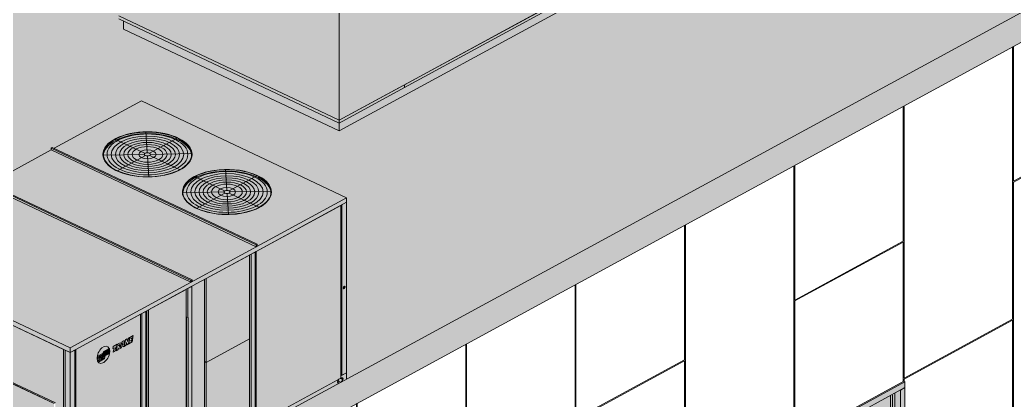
# Model space of a CAD drawing. Header units: inches. Extents: x 27328 to 120839, y -4075 to 4147.
# Drawn here: x 31702.3 to 32000.9, y 572.5 to 686.9 of the extents above; entities that cross this region are included whole.
import ezdxf

# ---------------------------------------------------------------- set-up
doc = ezdxf.new("R2010")
doc.units = ezdxf.units.IN
doc.header["$MEASUREMENT"] = 0
for name, color, linetype, lineweight in [('A-GLAZ-CURT', 52, 'Continuous', 9), ('A-GLAZ-CWMG', 51, 'Continuous', 9), ('A-ROOF', 132, 'Continuous', 9), ('A-WALL-PATT', 111, 'Continuous', 9), ('G-IMPT', 8, 'Continuous', 9), ('L-SITE-WALL', 31, 'Continuous', 9), ('M-EQPM', 50, 'Continuous', 9)]:
    doc.layers.add(name, color=color, linetype=linetype, lineweight=lineweight)

# ---------------------------------------------------------------- blocks, each defined once
blk = doc.blocks.new('Rectangular Mullion - Rectangular Mullion 1-689306-Axon - Looking North East')
at = {"layer": 'A-GLAZ-CWMG'}
for points in [[(31965.06, 537.56), (31965.06, 574.66), (31963.78, 573.97), (31963.78, 538.16)], [(31966.71, 536.78), (31966.71, 575.56), (31965.06, 574.66), (31965.06, 537.56), (31966.34, 536.95)], [(31966.71, 535.92), (31968.07, 536.66), (31968.07, 576.3), (31966.71, 575.56)]]:
    blk.add_hatch(color=256, dxfattribs=at).paths.add_polyline_path(points, flags=0)
for p, q in [((31963.78, 573.97), (31963.78, 538.16)), ((31966.71, 575.56), (31968.07, 576.3)), ((31966.71, 575.56), (31966.71, 535.92)), ((31968.07, 536.66), (31968.07, 576.3))]:
    blk.add_line(p, q, dxfattribs=at)
blk = doc.blocks.new('System Panel - Glazed-689307-Axon - Looking North East')
at = {"layer": 'A-GLAZ-CURT', "transparency": 33554458}
blk.add_hatch(color=256, dxfattribs=at).paths.add_polyline_path([(31941.76, 524.88), (31965.06, 537.56), (31965.06, 574.66), (31941.76, 561.98), (31941.76, 527.78)], flags=0)
at = {"layer": 'A-GLAZ-CURT'}
for p, q in [((31964.33, 574.06), (31964.33, 537.9)), ((31965.06, 537.56), (31965.06, 574.66)), ((31964.33, 537.9), (31941.76, 525.62)), ((31941.76, 524.88), (31965.06, 537.56)), ((31964.33, 537.9), (31965.06, 537.56))]:
    blk.add_line(p, q, dxfattribs=at)
blk = doc.blocks.new('Rectangular Mullion - Rectangular Mullion 1-689301-Axon - Looking North East')
at = {"layer": 'A-GLAZ-CWMG'}
for points in [[(31941.08, 563.34), (31968.07, 578.02), (31967.71, 578.2), (31940.96, 563.4)], [(31941.08, 561.61), (31968.07, 576.3), (31968.07, 578.02), (31941.08, 563.34)]]:
    blk.add_hatch(color=256, dxfattribs=at).paths.add_polyline_path(points, flags=0)
for p, q in [((31968.07, 578.02), (31941.08, 563.34)), ((31967.71, 578.2), (31968.07, 578.02)), ((31968.07, 578.02), (31968.07, 576.3)), ((31941.08, 561.61), (31968.07, 576.3))]:
    blk.add_line(p, q, dxfattribs=at)
blk = doc.blocks.new('Trane - 20-75 Ton Packaged Ind Rooftop DX Cooling Only and Extended Casing TAG_SXHLF20_ 0210035350 - PL_AS_HF001102-e2b63efd-16e1-40f1-8521-6466c1d8891c_dwg_Trane-SXHLF20-700801-Axon - Looking North East')
at = {"layer": 'G-IMPT'}
for points in [[(31798.18, 656.75), (31953.87, 741.48), (31953.87, 776.55), (31798.18, 691.82), (31798.18, 662.56)], [(31798.14, 653.53), (31994.09, 760.17), (31994.09, 762.5), (31798.14, 655.88)], [(31817.73, 666.53), (31995.53, 763.29), (31995.53, 764.15), (31817.73, 667.39)], [(31798.18, 656.75), (31798.17, 691.83), (31731.94, 723.15), (31731.95, 688.07), (31798.17, 656.76)], [(31798.17, 655.88), (31798.17, 656.74), (31731.93, 688.07), (31731.93, 687.21), (31792.49, 658.57)], [(31798.14, 653.53), (31798.11, 655.91), (31733.41, 686.51), (31733.41, 684.15), (31793.17, 655.88)], [(31798.17, 655.88), (31817.73, 666.53), (31817.73, 667.39), (31798.17, 656.74)], [(31798.17, 656.74), (31798.16, 656.76), (31798.15, 656.75)]]:
    blk.add_hatch(color=256, dxfattribs=at).paths.add_polyline_path(points, flags=0)
for p, q in [((31995.53, 764.15), (31817.73, 667.39)), ((31995.53, 763.29), (31817.73, 666.53)), ((31798.14, 653.53), (31994.09, 760.17)), ((31953.87, 741.48), (31798.18, 656.75)), ((31798.18, 691.82), (31798.18, 656.75)), ((31798.17, 656.74), (31731.93, 688.07)), ((31731.93, 687.21), (31798.17, 655.88)), ((31798.18, 656.75), (31731.94, 688.08)), ((31733.41, 684.15), (31733.41, 686.51)), ((31733.41, 684.15), (31798.14, 653.53)), ((31817.73, 667.39), (31798.17, 656.74)), ((31817.73, 666.53), (31798.17, 655.88)), ((31817.73, 666.53), (31817.73, 667.39)), ((31817.73, 666.53), (31817.73, 667.39)), ((31798.14, 653.53), (31798.14, 655.89)), ((31798.17, 655.88), (31798.17, 656.74))]:
    blk.add_line(p, q, dxfattribs=at)
blk = doc.blocks.new('Trane - 20-75 Ton Packaged Ind Rooftop DX Cooling Only and Extended Casing TAG_SXHLF20_ 0210035350 - PL_AS_HF001102-e2b63efd-16e1-40f1-8521-6466c1d8891c_dwg-700800-Axon - Looking North East')
blk.add_blockref('Trane - 20-75 Ton Packaged Ind Rooftop DX Cooling Only and Extended Casing TAG_SXHLF20_ 0210035350 - PL_AS_HF001102-e2b63efd-16e1-40f1-8521-6466c1d8891c_dwg_Trane-SXHLF20-700801-Axon - Looking North East', (0, 0))
blk = doc.blocks.new('Trane - 20-75 Ton Packaged Ind Rooftop DX Cooling Only and Extended Casing TAG_SXHLF20_ 0210035350 - SXHLF20-700809-Axon - Looking North East')
blk.add_blockref('Trane - 20-75 Ton Packaged Ind Rooftop DX Cooling Only and Extended Casing TAG_SXHLF20_ 0210035350 - PL_AS_HF001102-e2b63efd-16e1-40f1-8521-6466c1d8891c_dwg-700800-Axon - Looking North East', (0, 0))
blk = doc.blocks.new('Trane - Packaged Voyager Rooftop System 12_5-25 Ton Gas-Electric Packaged Unit TAG_YHD300_ 1008114931 - PL_AY4V000072-0a482d62-fa2d-4e4c-a01b-d2dd38fd3219_dwg_Trane-YHD300-V91-Axon - Looking North East')
at = {"layer": 'G-IMPT'}
h = blk.add_hatch(color=256, dxfattribs=at)
h.paths.add_polyline_path([(31717.35, 588.28), (31753.61, 608.02), (31692.03, 637.14), (31655.77, 617.4), (31714.42, 589.66)], flags=0)
h.paths.add_polyline_path([(31753.61, 608.02), (31773.09, 618.74), (31711.64, 647.81), (31692.91, 637.61), (31753.96, 608.74), (31753.61, 608.55)], flags=0)
h.paths.add_polyline_path([(31773.22, 618.68), (31800.32, 633.43), (31738.74, 662.56), (31712.51, 648.28), (31773.56, 619.41), (31773.22, 619.22)], flags=0)
h.paths.add_polyline_path([(31763.85, 628.44), (31760.11, 628.8), (31756.73, 629.68), (31753.98, 631.02), (31752.62, 632.1), (31751.69, 633.3), (31751.23, 634.57), (31751.25, 635.86), (31751.76, 637.12), (31752.74, 638.31), (31754.14, 639.39), (31756.35, 640.48), (31759.67, 641.42), (31763.38, 641.85), (31767.17, 641.73), (31770.74, 641.06), (31773.79, 639.91), (31775.41, 638.91), (31776.62, 637.78), (31777.39, 636.55), (31777.68, 635.27), (31777.48, 633.99), (31776.8, 632.74), (31775.67, 631.59), (31773.56, 630.29), (31772.22, 629.71), (31768.85, 628.81), (31765.12, 628.44)], flags=0)
h.paths.add_polyline_path([(31740.42, 639.72), (31737.99, 639.84), (31735.64, 640.2), (31733.47, 640.76), (31731.53, 641.52), (31729.78, 642.55), (31728.64, 643.51), (31727.78, 644.67), (31727.36, 645.89), (31727.39, 647.13), (31728.01, 648.53), (31728.77, 649.5), (31730.08, 650.55), (31731.98, 651.54), (31733.72, 652.19), (31735.92, 652.73), (31738.28, 653.06), (31740.71, 653.16), (31743.15, 653.03), (31745.49, 652.68), (31749.12, 651.54), (31749.6, 651.35), (31751.43, 650.26), (31752.49, 649.37), (31753.35, 648.21), (31753.77, 646.98), (31753.75, 645.74), (31753.27, 644.53), (31752.36, 643.37), (31751.05, 642.33), (31749.38, 641.42), (31747.42, 640.68), (31745.21, 640.14), (31742.86, 639.82)], flags=0)
for points in [[(31727.39, 646.7), (31728.2, 648.35), (31729.31, 649.5), (31730.87, 650.55), (31733.13, 651.54), (31734.16, 651.87), (31735.92, 652.3), (31739.5, 652.68), (31742.62, 652.63), (31743.15, 652.6), (31746.01, 652.11), (31749.05, 651.14), (31749.6, 651.14), (31749.6, 651.35), (31747.38, 652.19), (31745.16, 652.73), (31742.62, 653.06), (31738.74, 653.08), (31736.22, 652.77), (31735.49, 652.63), (31731.98, 651.54), (31730.96, 651.02), (31729.39, 650), (31728.33, 648.94), (31727.59, 647.65), (31727.39, 647.13)], [(31740.42, 639.72), (31743.8, 639.95), (31745.43, 640.2), (31748.64, 641.14), (31750.43, 641.99), (31751.43, 642.63), (31752.94, 644.11), (31753.35, 644.73), (31753.75, 645.74), (31753.6, 647.06), (31752.93, 648.35), (31751.98, 649.37), (31750.47, 650.43), (31748.5, 651.35), (31746.01, 652.11), (31745.49, 652.25), (31741.66, 652.68), (31738.74, 652.65), (31738.28, 652.63), (31734.16, 651.87), (31732.9, 651.46), (31730.87, 650.55), (31729.31, 649.5), (31728.2, 648.35), (31727.59, 647.22), (31727.39, 646.7), (31727.56, 645.33), (31727.86, 644.56), (31729.07, 643.15), (31729.9, 642.45), (31731.53, 641.52), (31734.64, 640.46), (31737.44, 639.93), (31738.74, 639.8)], [(31753.35, 647.77), (31753.25, 648.35), (31752.49, 649.37), (31751.23, 650.43), (31749.75, 651.03), (31752.49, 648.94), (31753.27, 647.88)], [(31773.22, 619.22), (31773.56, 619.41), (31711.98, 648.53), (31711.64, 648.35), (31773.09, 619.28)], [(31773.22, 618.68), (31773.09, 619.28), (31711.64, 648.35), (31711.64, 647.81), (31773.09, 618.74)], [(31763.85, 628.44), (31767.63, 628.63), (31771.16, 629.36), (31774.12, 630.57), (31776.18, 632.06), (31777.06, 633.15), (31777.48, 633.99), (31777.59, 635.21), (31777.06, 636.64), (31776.07, 637.87), (31774.57, 639), (31772.85, 639.91), (31769.44, 640.91), (31766.4, 641.34), (31763.38, 641.42), (31759.67, 640.99), (31756.35, 640.05), (31754.11, 638.87), (31752.61, 637.73), (31751.4, 635.91), (31751.25, 635.22), (31751.43, 633.86), (31752.1, 632.69), (31753.25, 631.54), (31754.89, 630.49), (31757.5, 629.43), (31760.11, 628.8), (31763.79, 628.44)], [(31754.14, 638.96), (31755.38, 639.74), (31755.29, 640.01), (31754.14, 639.39)], [(31753.61, 608.55), (31753.96, 608.74), (31692.38, 637.86), (31692.03, 637.68), (31729.78, 619.83)], [(31753.61, 608.02), (31753.61, 608.55), (31692.03, 637.68), (31692.03, 637.14), (31753.07, 608.27)], [(31717.35, 586.88), (31800.32, 632.03), (31800.32, 633.43), (31717.35, 588.28)], [(31773.24, 565.35), (31798.64, 579.17), (31798.64, 631.1), (31773.24, 617.27), (31773.24, 566.1)], [(31798.96, 580.02), (31798.96, 631.29), (31798.64, 631.06), (31798.64, 580.17)], [(31717.35, 586.88), (31717.35, 588.28), (31655.77, 617.4), (31655.77, 616), (31717.06, 587.01)], [(31758.24, 583.9), (31771.2, 590.95), (31771.2, 616.16), (31758.24, 609.11), (31758.24, 589.66)], [(31771.71, 564.52), (31771.63, 616.42), (31771.2, 616.16), (31771.2, 565.41), (31771.68, 565.17)], [(31771.71, 564.52), (31772.9, 565.17), (31772.9, 617.09), (31771.71, 616.44), (31771.71, 571.05)], [(31773.24, 565.35), (31773.09, 617.21), (31772.9, 617.09), (31772.9, 566.16), (31773.22, 566.01)], [(31752.83, 554.24), (31753.85, 554.8), (31753.85, 606.72), (31752.66, 606.07), (31752.83, 561.5)], [(31758.24, 583.9), (31758.22, 609.12), (31757.69, 608.83), (31757.69, 584.16)], [(31799.47, 606.03), (31799.75, 606.18), (31799.72, 606.77), (31799.45, 606.52), (31799.46, 606.05)], [(31740.89, 547.75), (31752.15, 553.87), (31752.15, 605.79), (31740.89, 599.67), (31740.89, 558.56)], [(31752.66, 597.35), (31752.58, 606.05), (31752.15, 605.79), (31752.15, 597.59), (31752.63, 597.36)], [(31719.07, 535.87), (31738.51, 546.45), (31738.51, 598.37), (31719.07, 587.79), (31719.07, 576.43)], [(31738.85, 546.64), (31738.83, 598.57), (31738.51, 598.37), (31738.51, 547.44), (31738.83, 547.29)], [(31738.85, 546.64), (31740.04, 547.28), (31740.04, 599.21), (31738.85, 598.56), (31738.85, 560.28)], [(31740.89, 547.75), (31740.87, 599.68), (31740.35, 599.39), (31740.35, 548.65), (31740.87, 548.41)], [(31752.83, 554.24), (31752.66, 597.35), (31752.28, 597.35), (31752.28, 555.15), (31752.8, 554.9)], [(31758.24, 562.04), (31771.2, 569.09), (31771.2, 590.95), (31758.24, 583.9), (31758.24, 578.2)], [(31715.4, 587.78), (31715.42, 587.79), (31714.34, 588.28)], [(31715.4, 535.85), (31715.42, 536.51), (31715.88, 536.76), (31715.88, 587.57), (31715.4, 587.78), (31715.4, 536.48)], [(31717.35, 535.6), (31717.35, 586.88), (31715.88, 587.57), (31715.88, 536.3)], [(31717.35, 535.6), (31718.71, 536.35), (31718.68, 587.6), (31717.35, 586.88)], [(31719.07, 535.87), (31719.05, 587.81), (31718.71, 587.62), (31718.71, 536.69), (31719.05, 536.48)], [(31758.24, 562.04), (31758.22, 583.91), (31757.69, 584.16), (31757.69, 562.29), (31758.22, 562.05)], [(31712.58, 571.52), (31712.94, 571.72), (31695.02, 580.19), (31694.66, 579.99), (31700.87, 577.05)], [(31712.55, 561.64), (31712.52, 571.52), (31695.02, 579.8), (31695.02, 569.94), (31712.26, 561.78)], [(31798.15, 578.16), (31798.06, 578.26), (31798.12, 578.17)], [(31799.24, 578.7), (31799.18, 579.2), (31799.04, 579.25), (31798.49, 579.05), (31799.18, 578.72)]]:
    blk.add_hatch(color=256, dxfattribs=at).paths.add_polyline_path(points, flags=0)
h = blk.add_hatch(color=256, dxfattribs=at)
h.paths.add_polyline_path([(31751.24, 634.54), (31751.45, 636.07), (31752.26, 637.3), (31752.19, 637.3), (31752.1, 637.6), (31751.36, 636.2), (31751.18, 635.19), (31751.23, 634.57)], flags=0)
h.paths.add_polyline_path([(31777.66, 634.93), (31777.53, 636.12), (31776.94, 637.35), (31776.62, 637.78), (31776.62, 637.35), (31777.48, 635.72), (31777.64, 635.01)], flags=0)
h.paths.add_polyline_path([(31753.76, 646.58), (31753.75, 647.06), (31753.75, 646.63)], flags=0)
h = blk.add_hatch(color=256, dxfattribs=at)
h.paths.add_polyline_path([(31752.19, 637.3), (31753.39, 638.44), (31754.14, 638.96), (31754.14, 639.39), (31752.33, 637.88), (31752.19, 637.73)], flags=0)
h.paths.add_polyline_path([(31776.62, 637.35), (31776.62, 637.78), (31775.28, 639), (31773.09, 640.23), (31770.99, 640.98), (31768.4, 641.56), (31764.65, 641.87), (31760.87, 641.63), (31757.39, 640.85), (31755.38, 640.03), (31755.38, 639.63), (31757.61, 640.48), (31760.87, 641.2), (31764.65, 641.44), (31768.4, 641.13), (31771.83, 640.3), (31774.65, 639), (31776.29, 637.7)], flags=0)
h = blk.add_hatch(color=256, dxfattribs=at)
h.paths.add_polyline_path([(31798.96, 580.02), (31800.32, 580.76), (31800.32, 632.03), (31798.96, 631.29), (31798.96, 580.62)], flags=0)
h.paths.add_polyline_path([(31799.49, 606), (31799.34, 606.24), (31799.49, 606.65), (31799.79, 606.81), (31799.94, 606.57), (31799.79, 606.16)], flags=0)
h = blk.add_hatch(color=256, dxfattribs=at)
h.paths.add_polyline_path([(31715.4, 535.85), (31715.4, 587.78), (31657.75, 615.04), (31657.75, 563.12), (31712.94, 537.02)], flags=0)
h.paths.add_polyline_path([(31712.58, 561.26), (31694.66, 569.75), (31694.68, 580.01), (31695.12, 580.14), (31712.94, 571.72), (31712.89, 561.43), (31712.65, 561.3)], flags=0)
h = blk.add_hatch(color=256, dxfattribs=at)
h.paths.add_polyline_path([(31740.04, 548.51), (31740.35, 548.68), (31740.35, 599.39), (31740.04, 599.21), (31740.04, 548.8)], flags=0)
h.paths.add_polyline_path([(31752.15, 555.1), (31752.28, 555.17), (31752.15, 555.21)], flags=0)
h.paths.add_polyline_path([(31753.85, 556.03), (31757.69, 558.12), (31757.69, 608.83), (31753.85, 606.72), (31753.85, 560.43)], flags=0)
h.paths.add_polyline_path([(31758.22, 558.4), (31758.24, 558.42), (31758.24, 562.04)], flags=0)
h = blk.add_hatch(color=256, dxfattribs=at)
h.paths.add_polyline_path([(31715.88, 536.3), (31715.88, 536.76), (31715.42, 536.51)], flags=0)
h.paths.add_polyline_path([(31718.71, 536.35), (31718.89, 536.61), (31718.71, 536.53)], flags=0)
h.paths.add_polyline_path([(31738.51, 547.12), (31738.78, 547.31), (31738.51, 547.29), (31738.51, 547.16)], flags=0)
h.paths.add_polyline_path([(31740.04, 547.95), (31740.79, 548.44), (31740.32, 548.67), (31740.04, 548.41), (31740.04, 548.03)], flags=0)
h.paths.add_polyline_path([(31752.15, 554.54), (31752.8, 554.9), (31752.15, 555.1), (31752.15, 554.83)], flags=0)
h.paths.add_polyline_path([(31753.85, 555.47), (31758.22, 557.85), (31757.67, 558.1), (31753.85, 555.79)], flags=0)
h.paths.add_polyline_path([(31758.22, 557.85), (31758.24, 557.86), (31758.22, 558.24)], flags=0)
h.paths.add_polyline_path([(31657.75, 563.79), (31657.74, 564.31), (31657.23, 564.04), (31657.74, 563.79)], flags=0)
h.paths.add_polyline_path([(31771.2, 564.91), (31771.68, 565.17), (31771.2, 565.17)], flags=0)
h.paths.add_polyline_path([(31772.9, 565.84), (31773.22, 566.01), (31772.9, 566.01)], flags=0)
h.paths.add_polyline_path([(31798.64, 579.84), (31798.96, 580.02), (31798.64, 580.02)], flags=0)
h = blk.add_hatch(color=256, dxfattribs=at)
h.paths.add_polyline_path([(31712.58, 561.26), (31712.58, 571.52), (31694.66, 579.99), (31694.66, 569.73), (31700.87, 566.79)], flags=0)
h.paths.add_polyline_path([(31712.55, 561.3), (31694.68, 569.75), (31694.68, 579.96), (31712.55, 571.5)], flags=0)
h = blk.add_hatch(color=256, dxfattribs=at)
h.paths.add_polyline_path([(31717.35, 533.7), (31734.65, 543.12), (31734.65, 544.35), (31719.07, 536.01), (31719.05, 536.53), (31717.35, 535.6)], flags=0)
h.paths.add_polyline_path([(31718.51, 534.52), (31718.37, 534.87), (31718.51, 535.36), (31719.13, 535.87), (31719.94, 536.14), (31720.07, 535.8), (31719.94, 535.3), (31719.6, 534.95), (31718.84, 534.53)], flags=0)
h.paths.add_polyline_path([(31736.18, 543.95), (31800.32, 578.86), (31800.32, 580.76), (31798.64, 579.84), (31798.64, 579.17), (31773.23, 565.6), (31773.15, 565.97), (31772.9, 565.84), (31772.69, 565.05), (31771.7, 564.68), (31771.68, 565.17), (31771.2, 564.91), (31771.2, 564.24), (31758.24, 557.39), (31758.22, 557.85), (31753.85, 555.27), (31753.85, 554.8), (31752.83, 554.24), (31752.8, 554.9), (31752.15, 554.31), (31752.15, 553.87), (31740.89, 547.75), (31740.87, 548.41), (31740.04, 547.87), (31740.04, 547.28), (31738.85, 546.64), (31738.83, 547.29), (31738.51, 547.07), (31738.39, 546.39), (31736.18, 545.19), (31736.18, 544.37)], flags=0)
h.paths.add_polyline_path([(31797.73, 577.64), (31797.66, 578.2), (31797.73, 578.48), (31798.64, 579.14), (31799.16, 579.25), (31799.3, 578.91), (31798.96, 578.2), (31798.64, 577.96), (31798.06, 577.65)], flags=0)
h = blk.add_hatch(color=256, dxfattribs=at)
h.paths.add_polyline_path([(31715.75, 534.48), (31716.18, 534.66), (31714.57, 535.21), (31715.4, 534.64), (31715.73, 534.48)], flags=0)
h.paths.add_polyline_path([(31718.51, 534.52), (31719.07, 534.66), (31719.94, 535.3), (31719.94, 535.6), (31718.43, 534.71), (31718.5, 534.53)], flags=0)
h.paths.add_polyline_path([(31734.65, 543.12), (31736.18, 543.95), (31736.06, 544.37), (31734.65, 543.6)], flags=0)
h.paths.add_polyline_path([(31658.19, 561.7), (31658.62, 561.89), (31658.07, 562.33), (31658.51, 562.57), (31657.61, 563.15), (31656.97, 562.56), (31657.31, 562.14), (31657.89, 561.84), (31658.18, 561.7)], flags=0)
h.paths.add_polyline_path([(31797.73, 577.64), (31798.41, 577.83), (31799.18, 578.49), (31799.16, 578.73), (31798.41, 579.02), (31797.73, 578.41), (31798.06, 578.11), (31797.64, 577.87), (31797.73, 577.65)], flags=0)
for p, q in [((31712.51, 648.28), (31738.74, 662.56)), ((31738.74, 662.56), (31800.32, 633.43)), ((31739.89, 646.76), (31730.78, 651.06)), ((31740.1, 653.22), (31740.53, 646.91)), ((31749.69, 651.4), (31741.2, 646.78)), ((31711.64, 648.35), (31711.98, 648.53)), ((31711.64, 647.81), (31711.64, 648.35)), ((31711.64, 648.35), (31773.22, 619.22)), ((31711.98, 648.53), (31773.56, 619.41)), ((31692.91, 637.61), (31711.64, 647.81)), ((31773.22, 618.68), (31711.64, 647.81)), ((31739.64, 646.42), (31727.2, 646.2)), ((31750.35, 641.81), (31741.24, 646.12)), ((31753.93, 646.68), (31741.49, 646.45)), ((31755.38, 640.06), (31754.14, 639.39)), ((31754.14, 638.96), (31755.38, 639.63)), ((31754.14, 639.39), (31754.14, 638.96)), ((31763.75, 635.47), (31754.65, 639.78)), ((31755.38, 639.63), (31755.38, 640.06)), ((31763.96, 641.93), (31764.4, 635.62)), ((31773.55, 640.11), (31765.06, 635.49)), ((31753.61, 608.55), (31692.03, 637.68)), ((31753.61, 608.02), (31692.03, 637.14)), ((31753.96, 608.74), (31692.38, 637.86)), ((31717.35, 588.28), (31800.32, 633.43)), ((31763.51, 635.14), (31751.06, 634.91)), ((31774.21, 630.52), (31765.11, 634.83)), ((31777.8, 635.39), (31765.35, 635.17)), ((31800.32, 633.43), (31800.32, 632.03)), ((31800.32, 632.03), (31773.22, 617.28)), ((31773.24, 617.27), (31798.64, 631.1)), ((31798.64, 579.17), (31798.64, 631.1)), ((31800.32, 632.03), (31798.96, 631.29)), ((31798.96, 631.29), (31798.96, 580.02)), ((31800.32, 632.03), (31800.32, 580.76)), ((31773.22, 619.22), (31773.56, 619.41)), ((31773.22, 618.68), (31773.22, 619.22)), ((31773.22, 619.03), (31773.56, 618.87)), ((31773.56, 618.87), (31773.22, 618.68)), ((31773.56, 619.41), (31773.56, 618.87)), ((31717.35, 588.28), (31655.77, 617.4)), ((31655.77, 616), (31715.42, 587.79)), ((31771.68, 616.45), (31758.22, 609.12)), ((31758.24, 609.11), (31771.2, 616.16)), ((31771.2, 590.95), (31771.2, 616.16)), ((31773.09, 617.21), (31771.68, 616.45)), ((31771.71, 616.44), (31772.9, 617.09)), ((31771.71, 564.52), (31771.71, 616.44)), ((31772.9, 565.17), (31772.9, 617.09)), ((31773.24, 566.1), (31773.24, 617.27)), ((31657.75, 615.04), (31715.4, 587.78)), ((31758.22, 609.12), (31752.63, 606.08)), ((31752.66, 606.07), (31753.85, 606.72)), ((31753.96, 608.74), (31753.61, 608.55)), ((31753.61, 608.55), (31753.61, 608.02)), ((31753.61, 608.36), (31753.96, 608.2)), ((31753.61, 608.02), (31753.96, 608.2)), ((31753.85, 554.8), (31753.85, 606.72)), ((31753.96, 608.2), (31753.96, 608.74)), ((31757.69, 608.83), (31757.69, 584.16)), ((31758.24, 609.11), (31758.24, 583.9)), ((31799.79, 606.81), (31799.89, 606.59)), ((31752.63, 606.08), (31740.87, 599.68)), ((31740.89, 599.67), (31752.15, 605.79)), ((31752.15, 553.87), (31752.15, 605.79)), ((31752.66, 597.35), (31752.66, 606.07)), ((31738.83, 598.57), (31719.05, 587.81)), ((31719.07, 587.79), (31738.51, 598.37)), ((31738.51, 546.45), (31738.51, 598.37)), ((31740.87, 599.68), (31738.83, 598.57)), ((31738.85, 598.56), (31740.04, 599.21)), ((31738.85, 546.64), (31738.85, 598.56)), ((31740.04, 547.28), (31740.04, 599.21)), ((31740.35, 548.65), (31740.35, 599.39)), ((31740.89, 547.75), (31740.89, 599.67)), ((31752.66, 597.35), (31752.15, 597.59)), ((31752.28, 555.15), (31752.28, 597.52)), ((31752.83, 597.44), (31752.66, 597.35)), ((31752.83, 554.24), (31752.83, 597.44)), ((31771.2, 590.95), (31758.24, 583.9)), ((31771.2, 590.95), (31758.24, 583.9)), ((31771.2, 569.09), (31771.2, 590.95)), ((31715.4, 587.78), (31715.4, 535.85)), ((31715.42, 587.79), (31717.35, 586.88)), ((31717.35, 586.88), (31715.88, 587.57)), ((31715.88, 587.57), (31715.88, 536.3)), ((31717.35, 586.88), (31717.35, 588.28)), ((31719.05, 587.81), (31717.35, 586.88)), ((31718.71, 587.62), (31717.35, 586.88)), ((31717.35, 586.88), (31717.35, 535.6)), ((31718.71, 587.62), (31718.71, 536.35)), ((31719.07, 535.87), (31719.07, 587.79)), ((31757.69, 584.16), (31758.24, 583.9)), ((31757.69, 584.16), (31757.69, 562.29)), ((31758.24, 583.9), (31757.69, 584.16)), ((31758.24, 583.9), (31758.24, 562.04)), ((31694.66, 579.99), (31712.58, 571.52)), ((31712.55, 571.5), (31694.68, 579.96)), ((31712.94, 571.72), (31695.02, 580.19)), ((31798.64, 579.84), (31800.32, 580.76)), ((31798.64, 580.17), (31798.96, 580.02)), ((31798.96, 580.02), (31800.32, 580.76)), ((31800.32, 580.76), (31800.32, 578.86)), ((31798.64, 579.17), (31773.24, 565.35)), ((31797.64, 577.88), (31798.2, 578.19)), ((31798.15, 578.16), (31797.7, 578.37)), ((31797.72, 578.42), (31798.2, 578.19)), ((31798.02, 577.67), (31797.73, 577.63)), ((31798.79, 578.08), (31798.02, 577.67)), ((31798.06, 577.65), (31798.02, 577.67)), ((31798.06, 578.83), (31798.83, 579.25)), ((31798.83, 578.06), (31798.06, 577.65)), ((31798.48, 579.06), (31799.24, 578.7))]:
    blk.add_line(p, q, dxfattribs=at)
for points in [[(31749.6, 651.35, 0), (31747.67, 652.11, 0), (31745.49, 652.68, 0), (31743.15, 653.03, 0), (31740.71, 653.16, 0), (31738.28, 653.06, 0), (31735.92, 652.73, 0), (31733.72, 652.19, 0), (31731.75, 651.46, 0), (31730.08, 650.55, 0), (31728.77, 649.5, 0), (31727.86, 648.35, 0), (31727.39, 647.13, 0), (31727.36, 645.89, 0), (31727.78, 644.67, 0), (31728.64, 643.51, 0), (31729.9, 642.45, 0), (31731.53, 641.52, 0)], [(31727.39, 646.7, 0), (31727.86, 647.92, 0), (31728.77, 649.07, 0), (31730.08, 650.12, 0), (31731.75, 651.02, 0), (31733.72, 651.76, 0), (31735.92, 652.3, 0), (31738.28, 652.63, 0), (31740.71, 652.73, 0), (31743.15, 652.6, 0), (31745.49, 652.25, 0), (31747.67, 651.68, 0), (31749.6, 650.92, 0)], [(31731.53, 641.52, 0), (31733.47, 640.76, 0), (31735.64, 640.2, 0), (31737.99, 639.84, 0), (31740.42, 639.72, 0), (31742.86, 639.82, 0), (31745.21, 640.14, 0), (31747.42, 640.68, 0), (31749.38, 641.42, 0), (31751.05, 642.33, 0), (31752.36, 643.37, 0), (31753.27, 644.53, 0), (31753.75, 645.74, 0), (31753.77, 646.98, 0), (31753.35, 648.21, 0), (31752.49, 649.37, 0), (31751.23, 650.43, 0), (31749.6, 651.35, 0)], [(31749.6, 650.92, 0), (31751.23, 650, 0), (31752.49, 648.94, 0), (31753.35, 647.77, 0), (31753.77, 646.58, 0)], [(31739.94, 646.09, 0), (31731.45, 641.47, 0), (31739.94, 646.09, 0)], [(31740.6, 645.97, 0), (31741.03, 639.66, 0), (31740.6, 645.97, 0)], [(31754.14, 639.39, 0), (31753.39, 638.87, 0), (31752.74, 638.31, 0), (31752.19, 637.73, 0), (31751.76, 637.12, 0), (31751.45, 636.5, 0), (31751.25, 635.86, 0), (31751.18, 635.22, 0), (31751.23, 634.57, 0), (31751.4, 633.93, 0), (31751.69, 633.3, 0), (31752.1, 632.69, 0), (31752.62, 632.1, 0), (31753.25, 631.54, 0), (31753.98, 631.02, 0), (31754.81, 630.53, 0), (31755.73, 630.08, 0), (31756.73, 629.68, 0), (31757.8, 629.33, 0), (31758.93, 629.04, 0), (31760.11, 628.8, 0), (31761.33, 628.62, 0), (31762.58, 628.5, 0), (31763.85, 628.44, 0), (31765.12, 628.44, 0), (31766.39, 628.5, 0), (31767.63, 628.63, 0), (31768.85, 628.81, 0), (31770.03, 629.06, 0), (31771.16, 629.36, 0), (31772.22, 629.71, 0), (31773.21, 630.12, 0), (31774.12, 630.57, 0), (31774.94, 631.06, 0), (31775.67, 631.59, 0), (31776.29, 632.15, 0), (31776.8, 632.74, 0), (31777.2, 633.36, 0), (31777.48, 633.99, 0), (31777.64, 634.63, 0), (31777.68, 635.27, 0), (31777.59, 635.92, 0), (31777.39, 636.55, 0), (31777.06, 637.18, 0), (31776.62, 637.78, 0), (31776.07, 638.36, 0), (31775.41, 638.91, 0), (31774.65, 639.43, 0), (31773.79, 639.91, 0), (31772.85, 640.34, 0), (31771.83, 640.73, 0), (31770.74, 641.06, 0), (31769.6, 641.34, 0), (31768.4, 641.56, 0), (31767.17, 641.73, 0), (31765.92, 641.83, 0), (31764.65, 641.87, 0), (31763.38, 641.85, 0), (31762.12, 641.77, 0), (31760.87, 641.63, 0), (31759.67, 641.42, 0), (31758.5, 641.16, 0), (31757.39, 640.85, 0), (31756.35, 640.48, 0), (31755.38, 640.06, 0)], [(31777.67, 634.98, 0), (31777.59, 635.48, 0), (31777.39, 636.12, 0), (31777.06, 636.75, 0), (31776.62, 637.35, 0), (31776.07, 637.93, 0), (31775.41, 638.48, 0), (31774.65, 639, 0), (31773.79, 639.48, 0), (31772.85, 639.91, 0), (31771.83, 640.3, 0), (31770.74, 640.63, 0), (31769.6, 640.91, 0), (31768.4, 641.13, 0), (31767.17, 641.3, 0), (31765.92, 641.4, 0), (31764.65, 641.44, 0), (31763.38, 641.42, 0), (31762.12, 641.34, 0), (31760.87, 641.2, 0), (31759.67, 640.99, 0), (31758.5, 640.73, 0), (31757.39, 640.42, 0), (31756.35, 640.05, 0), (31755.38, 639.63, 0)], [(31754.14, 638.96, 0), (31753.39, 638.44, 0), (31752.74, 637.88, 0), (31752.19, 637.3, 0), (31751.76, 636.69, 0), (31751.45, 636.07, 0), (31751.25, 635.43, 0), (31751.19, 634.96, 0)], [(31763.8, 634.81, 0), (31755.31, 630.19, 0), (31763.8, 634.81, 0)], [(31764.46, 634.68, 0), (31764.9, 628.37, 0), (31764.46, 634.68, 0)], [(31799.34, 606.24, 0), (31799.49, 606.65, 0), (31799.79, 606.81, 0), (31799.94, 606.57, 0)], [(31799.34, 606.24, 0), (31799.49, 606, 0), (31799.79, 606.16, 0), (31799.94, 606.57, 0)], [(31799.89, 606.59, 0), (31799.75, 606.18, 0), (31799.47, 606.01, 0)], [(31798.06, 577.65, 0), (31797.73, 577.64, 0), (31797.6, 577.98, 0), (31797.73, 578.48, 0), (31798.06, 578.83, 0)], [(31799.13, 579.26, 0), (31799.26, 578.93, 0), (31799.12, 578.44, 0), (31798.79, 578.08, 0)], [(31798.83, 579.25, 0), (31799.16, 579.25, 0), (31799.3, 578.91, 0), (31799.16, 578.42, 0), (31798.83, 578.06, 0)]]:
    blk.add_polyline3d(points, dxfattribs=at)
for centre, major_axis in [((31740.57, 646.44), (13.38, 0)), ((31740.57, 646.44), (12.13, 0)), ((31740.57, 646.44), (10.88, 0)), ((31740.57, 646.44), (9.63, 0)), ((31740.57, 646.44), (8.38, 0)), ((31740.57, 646.44), (7.13, 0)), ((31740.57, 646.44), (5.88, 0)), ((31740.57, 646.44), (4.63, 0)), ((31740.57, 646.44), (2.63, 0)), ((31740.57, 646.44), (0.925, 0)), ((31764.43, 635.15), (12.13, 0)), ((31764.43, 635.15), (10.88, 0)), ((31764.43, 635.15), (9.63, 0)), ((31764.43, 635.15), (8.38, 0)), ((31764.43, 635.15), (7.13, 0)), ((31764.43, 635.15), (5.88, 0)), ((31764.43, 635.15), (4.63, 0)), ((31764.43, 635.15), (2.63, 0)), ((31764.43, 635.15), (0.925, 0))]:
    blk.add_ellipse(centre, major_axis=major_axis, ratio=0.507323, dxfattribs=at)
for start_param, end_param in [(0.820452, 1.744121), (1.74511, 7.103637)]:
    blk.add_ellipse((31764.43, 635.15), major_axis=(13.38, 0), ratio=0.507323, start_param=start_param, end_param=end_param, dxfattribs=at)
blk = doc.blocks.new('Trane - Packaged Voyager Rooftop System 12_5-25 Ton Gas-Electric Packaged Unit TAG_YHD300_ 1008114931 - PL_AY4V000072-0a482d62-fa2d-4e4c-a01b-d2dd38fd3219_dwg_TRANEBIMLOGO-691630-Axon - Looking North East')
at = {"layer": 'G-IMPT'}
for points in [[(31626.43, 641.38, 0), (31626.24, 642.1, 0), (31625.79, 641.86, 0), (31625.53, 640.17, 0), (31625.38, 641.64, 0), (31624.81, 641.32, 0), (31624.22, 639.43, 0), (31624.02, 639.85, 0)], [(31626.08, 641.03, 0), (31626.28, 640.37, 0), (31626.73, 640.61, 0), (31627.02, 642.53, 0), (31626.57, 642.28, 0), (31626.43, 641.38, 0)], [(31627.52, 642.31, 0), (31628.01, 642.57, 0), (31628.1, 643.11, 0), (31627.11, 642.58, 0), (31626.83, 640.67, 0), (31627.81, 641.2, 0), (31627.89, 641.74, 0), (31627.4, 641.47, 0), (31627.42, 641.63, 0), (31627.91, 641.9, 0), (31627.99, 642.42, 0), (31627.5, 642.15, 0), (31627.52, 642.31, 0)], [(31620.92, 639.21, 0), (31619.05, 638.24, 0), (31620.89, 639.28, 0)], [(31623.3, 640.5, 0), (31622.11, 639.86, 0), (31621.98, 639.22, 0), (31622.35, 639.42, 0), (31622.07, 638.08, 0), (31622.56, 638.34, 0), (31622.84, 639.68, 0), (31623.17, 639.86, 0), (31623.3, 640.5, 0)], [(31623.99, 640.88, 0), (31623.37, 640.54, 0), (31622.98, 638.57, 0), (31623.47, 638.84, 0), (31623.59, 639.46, 0), (31623.8, 639.02, 0), (31624.57, 639.44, 0), (31624.69, 639.81, 0), (31625.11, 640.04, 0), (31625.15, 639.75, 0), (31625.95, 640.19, 0), (31626.08, 641.03, 0)], [(31623.91, 640.17, 0), (31623.72, 640.07, 0), (31623.76, 640.3, 0), (31623.91, 640.38, 0)], [(31624.83, 640.28, 0), (31625.02, 640.9, 0), (31625.08, 640.42, 0), (31624.83, 640.28, 0)], [(31619.84, 637.84, 0), (31617.28, 636.51, 0), (31619.87, 637.97, 0), (31619.84, 637.84, 0)], [(31619.77, 637.49, 0), (31617.28, 636.2, 0), (31619.79, 637.62, 0), (31619.77, 637.49, 0)], [(31619.92, 638.19, 0), (31617.32, 636.83, 0), (31619.94, 638.32, 0), (31619.92, 638.19, 0)], [(31619.69, 637.14, 0), (31617.32, 635.9, 0), (31619.72, 637.26, 0), (31619.69, 637.14, 0)], [(31619.62, 636.8, 0), (31617.38, 635.63, 0), (31619.64, 636.91, 0), (31619.62, 636.8, 0)], [(31619.54, 636.45, 0), (31617.49, 635.38, 0), (31619.57, 636.55, 0), (31619.54, 636.45, 0)], [(31619.47, 636.1, 0), (31617.64, 635.15, 0), (31619.49, 636.2, 0), (31619.47, 636.1, 0)], [(31620.98, 637.69, 0), (31618.67, 636.49, 0), (31621, 637.8, 0)], [(31621.03, 638.03, 0), (31618.75, 636.84, 0), (31621.04, 638.14, 0)], [(31621.05, 638.35, 0), (31618.82, 637.19, 0), (31621.05, 638.45, 0)], [(31621.04, 638.66, 0), (31618.9, 637.54, 0), (31621.03, 638.75, 0)], [(31621, 638.95, 0), (31618.97, 637.89, 0), (31620.98, 639.03, 0)]]:
    blk.add_polyline3d(points, dxfattribs=at)
for centre, major_axis, start_param, end_param in [((31619.16, 637.37), (1.19, 2.51), 5.806344, 11.388729), ((31619.16, 637.37), (1.19, 2.51), 5.671742, 5.76929), ((31623.91, 640.28), (0.051, 0.108), 3.814298, 6.965874), ((31624.03, 640.38), (0.259, 0.549), 3.810396, 7.054034), ((31619.16, 637.37), (1.19, 2.51), 5.540052, 5.633257), ((31619.16, 637.37), (1.19, 2.51), 5.149764, 5.23871), ((31619.16, 637.37), (1.19, 2.51), 5.410644, 5.50026), ((31619.16, 637.37), (1.19, 2.51), 5.281293, 5.369512)]:
    blk.add_ellipse(centre, major_axis=major_axis, ratio=0.587623, start_param=start_param, end_param=end_param, dxfattribs=at)
blk = doc.blocks.new('Trane - Packaged Voyager Rooftop System 12_5-25 Ton Gas-Electric Packaged Unit TAG_YHD300_ 1008114931 - PL_AY4V000072-0a482d62-fa2d-4e4c-a01b-d2dd38fd3219_dwg-V92-Axon - Looking North East')
for name, p in [('Trane - Packaged Voyager Rooftop System 12_5-25 Ton Gas-Electric Packaged Unit TAG_YHD300_ 1008114931 - PL_AY4V000072-0a482d62-fa2d-4e4c-a01b-d2dd38fd3219_dwg_Trane-YHD300-V91-Axon - Looking North East', (0, 0)), ('Trane - Packaged Voyager Rooftop System 12_5-25 Ton Gas-Electric Packaged Unit TAG_YHD300_ 1008114931 - PL_AY4V000072-0a482d62-fa2d-4e4c-a01b-d2dd38fd3219_dwg_TRANEBIMLOGO-691630-Axon - Looking North East', (108.18, -51.16))]:
    blk.add_blockref(name, p)
blk = doc.blocks.new('Trane - Packaged Voyager Rooftop System 12_5-25 Ton Gas-Electric Packaged Unit TAG_YHD300_ 1008114931 - YHD300-V93-Axon - Looking North East')
blk.add_blockref('Trane - Packaged Voyager Rooftop System 12_5-25 Ton Gas-Electric Packaged Unit TAG_YHD300_ 1008114931 - PL_AY4V000072-0a482d62-fa2d-4e4c-a01b-d2dd38fd3219_dwg-V92-Axon - Looking North East', (0, 0))

msp = doc.modelspace()

# ---------------------------------------------------------------- hatches: boundary and pattern name
at = {"layer": 'A-ROOF'}
h = msp.add_hatch(color=256, dxfattribs=at)
h.paths.add_polyline_path([(31672.81, 368.71), (31763.49, 422.83), (31710.76, 447.77), (31700.87, 441.87), (31381.23, 593.04), (31381.23, 666.89), (31725.16, 854.22), (31725.55, 856.02), (31726.95, 860.55), (31729.03, 864.61), (31731.05, 867.56), (31732.41, 869.1), (31736.14, 872.91), (31738, 874.38), (31742.02, 877.15), (31748.13, 880.67), (31809.79, 914.23), (30989.01, 1302.44), (30989.01, 1302.77), (30988.39, 1303.07), (30467.34, 992.07), (31375.86, 562.39), (31326.1, 532.69), (31643.15, 382.74)], flags=0)
h.paths.add_polyline_path([(31700.27, 524.41), (31716.67, 533.34), (31655.77, 562.14), (31655.77, 609.54), (31608.96, 584.28), (31547.59, 613.31), (31547.59, 668.57), (31583.85, 688.3), (31583.85, 688.84), (31584.2, 689.03), (31584.84, 688.84), (31603.46, 698.97), (31603.46, 699.51), (31603.8, 699.7), (31604.45, 699.51), (31630.56, 713.72), (31692.14, 684.52), (31692.14, 637.74), (31692.38, 637.86), (31693.02, 637.68), (31711.64, 647.81), (31711.64, 648.35), (31711.98, 648.53), (31712.63, 648.35), (31738.74, 662.56), (31800.32, 633.36), (31800.42, 578.91), (32134.8, 760.88), (31994.19, 827.38), (31994.19, 764.78), (31995.53, 764.13), (31995.53, 763.29), (31994.09, 762.5), (31994.09, 760.17), (31797.9, 653.64), (31733.41, 684.15), (31733.41, 686.51), (31731.93, 687.21), (31731.94, 723.15), (31834.3, 778.86), (31764.09, 812.06), (31466.99, 634.74), (31693.15, 527.78)], flags=0)
h.paths.add_polyline_path([(31716.18, 534.66), (31716.24, 534.86), (31715.8, 535.6), (31715.33, 535.85), (31714.57, 536.04), (31714.49, 535.46), (31716.1, 534.7)], flags=0)
h.paths.add_polyline_path([(31718.41, 534.77), (31720.04, 535.87), (31719.94, 536.14), (31719.6, 536.13), (31718.51, 535.36), (31718.37, 534.87)], flags=0)
h.paths.add_polyline_path([(31734.91, 543.75), (31736.18, 544.44), (31736.1, 545.14), (31735.22, 544.66), (31735.08, 544.18), (31734.91, 544.08)], flags=0)
h.paths.add_polyline_path([(31734.65, 543.6), (31734.91, 543.75), (31734.69, 544.37), (31734.65, 544.35)], flags=0)
h.paths.add_polyline_path([(31658.62, 561.89), (31658.63, 562.25), (31658.55, 562.54), (31658.08, 562.14), (31658.55, 561.92)], flags=0)
h.paths.add_polyline_path([(31797.64, 577.88), (31798.01, 578.23), (31797.65, 578.17), (31797.6, 577.98)], flags=0)
h.paths.add_polyline_path([(31608, 585.83), (31608.06, 586.03), (31607.62, 586.77), (31607.15, 587.02), (31606.39, 587.21), (31606.31, 586.63), (31607.92, 585.86)], flags=0)
h.paths.add_polyline_path([(31610.23, 585.93), (31611.86, 587.04), (31611.76, 587.3), (31611.42, 587.3), (31610.33, 586.52), (31610.19, 586.03)], flags=0)
h.paths.add_polyline_path([(31626.47, 594.77), (31628, 595.6), (31627.92, 596.3), (31627.04, 595.82), (31626.9, 595.35), (31626.61, 595.24), (31626.47, 595.51)], flags=0)
h.paths.add_polyline_path([(31799.49, 606), (31799.83, 606.28), (31799.94, 606.57), (31799.75, 606.57), (31799.71, 606.16), (31799.48, 606.02)], flags=0)
h.paths.add_polyline_path([(31550.44, 613.05), (31550.45, 613.41), (31550.37, 613.7), (31549.9, 613.31), (31550.37, 613.09)], flags=0)
h.paths.add_polyline_path([(31691.31, 657.16), (31691.61, 657.32), (31691.76, 657.73), (31691.56, 657.73), (31691.53, 657.32), (31691.3, 657.18)], flags=0)
h.paths.add_polyline_path([(31866.92, 796.61), (31887.63, 807.88), (31888.34, 807.6), (31888.34, 838.27), (31908.22, 849.2), (31909.07, 850.92), (31909.68, 851.7), (31911.07, 852.81), (31912.83, 853.77), (31914.91, 854.55), (31917.23, 855.12), (31920.13, 855.57), (31926.85, 859.22), (31896.06, 873.79), (31895.71, 873.59), (31877.18, 882.35), (31877.18, 879.56), (31795.1, 830.58), (31865.64, 797.21)], flags=0)
at = {"layer": 'A-WALL-PATT'}
h = msp.add_hatch(dxfattribs=at)
h.set_pattern_fill('FP_3', color=256, style=0, pattern_type=2)
h.set_pattern_definition([(90, (31770.47, 347.056), (65.689, 35.748), [82.729, -0.287]), (90, (31737.85, 329.306), (65.689, 35.748), [82.729, -0.287]), (28.555, (31705.01, 352.796), (-7e-05, -83.016), [37.134, -37.652]), (28.555, (31705.01, 353.084), (-7e-05, -83.016), [37.134, -37.652]), (28.555, (31737.74, 328.96), (-7e-05, -83.016), [37.264, -37.522]), (28.555, (31737.85, 329.306), (-7e-05, -83.016), [37.134, -37.652]), (90, (31770.7, 388.83), (65.689, 35.748), [41.077, -41.939]), (90, (31737.625, 370.834), (65.689, 35.748), [41.077, -41.939]), (90, (31770.7, 346.89), (65.689, 35.748), [41.651, -41.365]), (90, (31737.625, 328.895), (65.689, 35.748), [41.651, -41.365])])
h.paths.add_polyline_path([(31700.87, 441.87), (31710.76, 447.77), (31720, 443.4), (31967.71, 578.2), (31968.07, 578.02), (31968.07, 454.3), (32207.48, 584.59), (32207.48, 699.27), (32190.56, 708.1), (32190.56, 708.51), (32211.61, 719.96), (32211.61, 793.66), (31700.87, 515.72), (31700.87, 442.16)], flags=0)
at = {"layer": 'L-SITE-WALL'}
msp.add_hatch(color=256, dxfattribs=at).paths.add_polyline_path([(31700.87, 515.72), (32211.61, 793.66), (32202.74, 797.85), (31692.01, 519.91)], flags=0)
h = msp.add_hatch(color=256, dxfattribs=at)
h.paths.add_polyline_path([(31963.45, 456.12), (31963.78, 456.3), (31963.78, 493.78), (31958.84, 491.09), (31958.84, 458.3), (31961.5, 457.04)], flags=0)
h.paths.add_polyline_path([(31963.78, 497.37), (31963.78, 533.46), (31958.84, 530.77), (31958.84, 499.15), (31959.49, 499.4), (31961.58, 498.41)], flags=0)
h.paths.add_polyline_path([(31963.78, 538.74), (31963.78, 573.97), (31958.84, 571.28), (31958.84, 540.52), (31959.44, 540.79), (31963.27, 538.98)], flags=0)

# ---------------------------------------------------------------- linework, layer by layer
for p, q in [((31700.27, 524.41), (32194.47, 793.35)), ((32211.61, 793.66), (31700.87, 515.72)), ((31720, 443.4), (31967.71, 578.2))]:
    msp.add_line(p, q, dxfattribs=at)

# ---------------------------------------------------------------- block references
at = {"layer": 'A-GLAZ-CURT'}
msp.add_blockref('System Panel - Glazed-689307-Axon - Looking North East', (0, 0), dxfattribs=at)
at = {"layer": 'A-GLAZ-CWMG'}
for name in ['Rectangular Mullion - Rectangular Mullion 1-689301-Axon - Looking North East', 'Rectangular Mullion - Rectangular Mullion 1-689306-Axon - Looking North East']:
    msp.add_blockref(name, (0, 0), dxfattribs=at)
at = {"layer": 'M-EQPM'}
for name in ['Trane - 20-75 Ton Packaged Ind Rooftop DX Cooling Only and Extended Casing TAG_SXHLF20_ 0210035350 - SXHLF20-700809-Axon - Looking North East', 'Trane - Packaged Voyager Rooftop System 12_5-25 Ton Gas-Electric Packaged Unit TAG_YHD300_ 1008114931 - YHD300-V93-Axon - Looking North East']:
    msp.add_blockref(name, (0, 0), dxfattribs=at)

doc.saveas('drawing.dxf')
